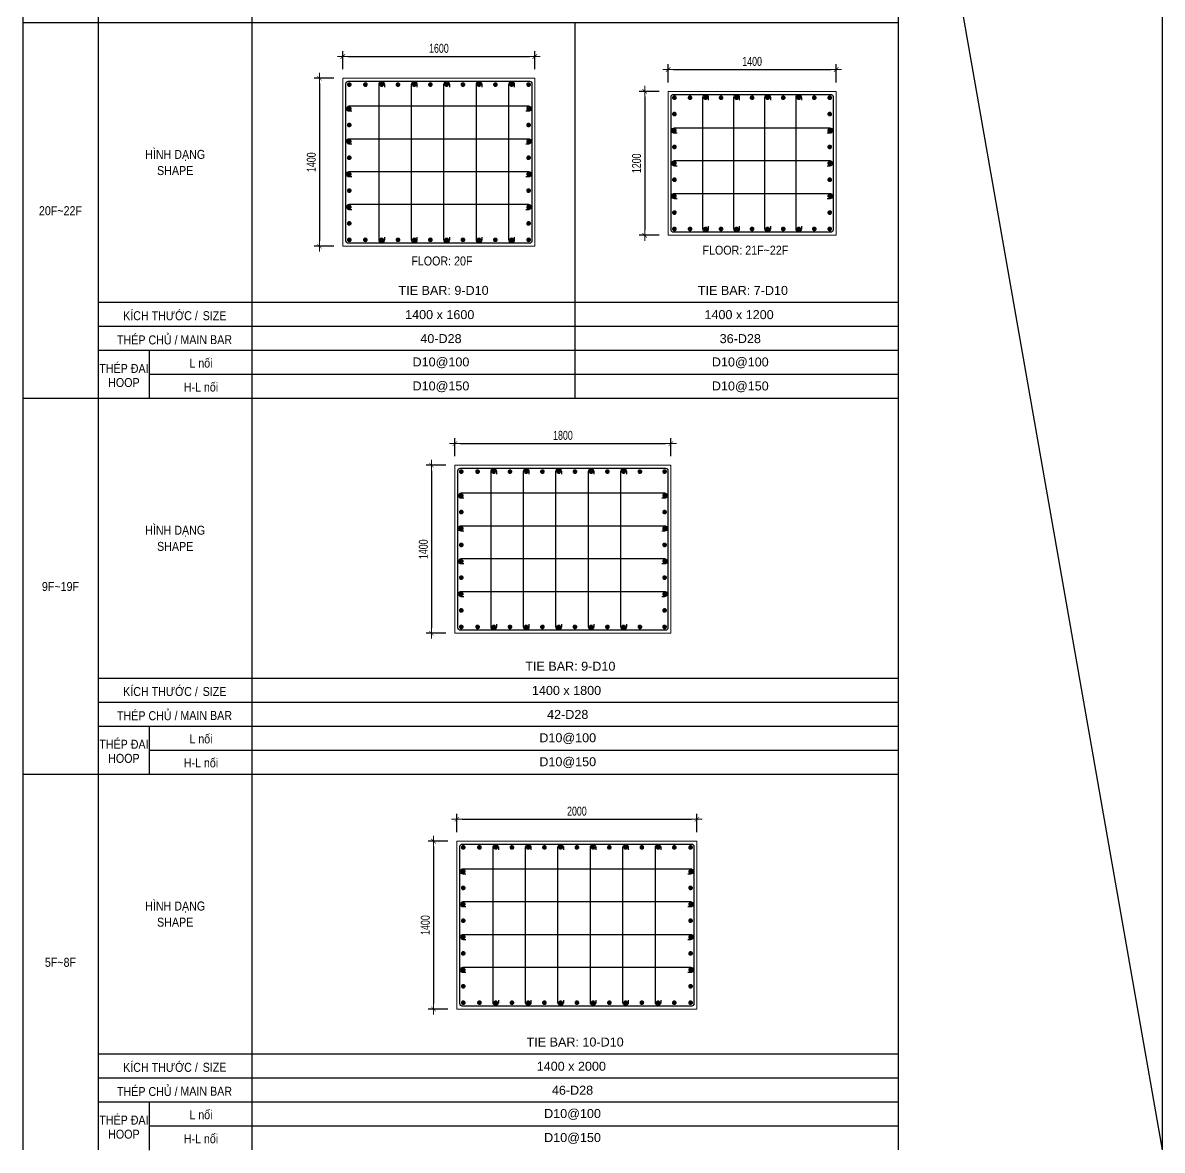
# Model space of a CAD drawing. Header units: millimetres. Extents: x 415878 to 795945, y 85573 to 378758.
# Drawn here: x 585955 to 595450, y 96884 to 106282 of the extents above; entities that cross this region are included whole.
import ezdxf
from ezdxf.enums import TextEntityAlignment as Align

# ---------------------------------------------------------------- set-up
doc = ezdxf.new("R2010")
doc.units = ezdxf.units.MM
doc.layers.get('Defpoints').update_dxf_attribs({"color": 151, "lineweight": 9})
doc.layers.add('2', color=2, linetype='Continuous')
doc.layers.add('TIT1', color=3, linetype='Continuous')
for name, color, linetype, lineweight in [('NDC_S_CONTINUOUS', 3, 'Continuous', 20), ('NDC_S_DIM', 1, 'Continuous', 15), ('NDC_S_REBAR', 4, 'Continuous', 35), ('NDC_S_VN TEXT', 7, 'Continuous', 20)]:
    doc.layers.add(name, color=color, linetype=linetype, lineweight=lineweight)
doc.styles.add('NDC_ARIAL', font='arial.ttf', dxfattribs={"width": 0.85})
doc.styles.add('NDC_DIM', font='', dxfattribs={"width": 0.75})
doc.styles.get('NDC_DIM').set_extended_font_data('Dotum')
doc.dimstyles.new('NDC_dim_30', dxfattribs={"dimscale": 30, "dimtxt": 2.5, "dimasz": 1.5, "dimexe": 1.5, "dimexo": 2.5, "dimgap": 1, "dimtad": 1, "dimdec": 0, "dimzin": 0, "dimdsep": 46, "dimtxsty": 'NDC_DIM', "dimblk": 'DIMMARK', "dimcen": 0.09, "dimdle": 1.2, "dimclrd": 1, "dimclre": 1, "dimclrt": 3, "dimadec": 0, "dimazin": 0, "dimtfac": 1, "dimtdec": 0, "dimtix": 1, "dimtofl": 0, "dimtmove": 0, "dimatfit": 3, "dimfxl": 8, "dimfxlon": 1, "dimtolj": 1, "dimtzin": 0, "dimarcsym": 0})

# ---------------------------------------------------------------- blocks, each defined once
blk = doc.blocks.new('DIMMARK')
at = {"layer": 'NDC_S_DIM', "color": 1}
blk.add_line((-1.5, 0), (1, 0), dxfattribs=at)
at = {"layer": 'NDC_S_DIM', "color": 2, "const_width": 0.1}
blk.add_lwpolyline([(-0.42, -0.42), (0.42, 0.42)], dxfattribs=at)
blk = doc.blocks.new('*D1042')
at = {"layer": 'Defpoints', "color": 0, "ltscale": 40, "transparency": 16777216}
for p in [(591572.4, 99642.4), (589572.4, 99460.9), (591572.4, 99460.9)]:
    blk.add_point(p, dxfattribs=at)
at = {"layer": 'NDC_S_DIM', "color": 1, "lineweight": -2, "ltscale": 40, "transparency": 16777216}
for p, q in [((589572.4, 99535.9), (589572.4, 99687.4)), ((589617.4, 99642.4), (591527.4, 99642.4)), ((591572.4, 99535.9), (591572.4, 99687.4))]:
    blk.add_line(p, q, dxfattribs=at)
at = {"layer": 'NDC_S_DIM', "color": 1, "lineweight": -2, "ltscale": 40, "transparency": 16777216, "xscale": 45, "yscale": 45, "zscale": 45, "rotation": 180}
blk.add_blockref('DIMMARK', (589572.4, 99642.4), dxfattribs=at)
at = {"layer": 'NDC_S_DIM', "color": 1, "lineweight": -2, "ltscale": 40, "transparency": 16777216, "xscale": 45, "yscale": 45, "zscale": 45}
blk.add_blockref('DIMMARK', (591572.4, 99642.4), dxfattribs=at)
at = {"layer": 'NDC_S_DIM', "color": 3, "ltscale": 40, "transparency": 16777216, "insert": (590572.4, 99710), "char_height": 75, "attachment_point": 5, "style": 'NDC_DIM'}
blk.add_mtext('\\A1;2000', dxfattribs=at)
blk = doc.blocks.new('*D1043')
at = {"layer": 'Defpoints', "color": 0, "ltscale": 40, "transparency": 16777216}
for p in [(589572.4, 99460.9), (589377, 98060.9), (589572.4, 98060.9)]:
    blk.add_point(p, dxfattribs=at)
at = {"layer": 'NDC_S_DIM', "color": 1, "lineweight": -2, "ltscale": 40, "transparency": 16777216}
for p, q in [((589497.4, 99460.9), (589332, 99460.9)), ((589377, 99415.9), (589377, 98105.9)), ((589497.4, 98060.9), (589332, 98060.9))]:
    blk.add_line(p, q, dxfattribs=at)
at = {"layer": 'NDC_S_DIM', "color": 1, "lineweight": -2, "ltscale": 40, "transparency": 16777216, "xscale": 45, "yscale": 45, "zscale": 45}
for p, rotation in [((589377, 99460.9), 90), ((589377, 98060.9), 270)]:
    blk.add_blockref('DIMMARK', p, dxfattribs=dict(at, rotation=rotation))
at = {"layer": 'NDC_S_DIM', "color": 3, "ltscale": 40, "transparency": 16777216, "insert": (589309.5, 98760.9), "char_height": 75, "attachment_point": 5, "rotation": 90, "style": 'NDC_DIM'}
blk.add_mtext('\\A1;1400', dxfattribs=at)
blk = doc.blocks.new('kata_block_THEP')
at = {"layer": 'NDC_S_REBAR', "color": 0}
for p, q in [((-0.5, 0), (0.5, 0)), ((-0.35, 0.35), (0.35, -0.35)), ((0.35, 0.35), (-0.35, -0.35)), ((0, 0.5), (0, -0.5))]:
    blk.add_line(p, q, dxfattribs=at)
at = {"layer": 'NDC_S_REBAR', "color": 0, "const_width": 0.0833}
blk.add_lwpolyline([(-0.5, 0, 1), (0.5, 0, 1), (-0.5, 0, 1)], format="xyb", dxfattribs=at)
blk = doc.blocks.new('*D1046')
at = {"layer": 'Defpoints', "color": 0, "ltscale": 40, "transparency": 16777216}
for p in [(591356, 102775.1), (589556, 102593.6), (591356, 102593.6)]:
    blk.add_point(p, dxfattribs=at)
at = {"layer": 'NDC_S_DIM', "color": 1, "lineweight": -2, "ltscale": 40, "transparency": 16777216}
for p, q in [((589556, 102668.6), (589556, 102820.1)), ((589601, 102775.1), (591311, 102775.1)), ((591356, 102668.6), (591356, 102820.1))]:
    blk.add_line(p, q, dxfattribs=at)
at = {"layer": 'NDC_S_DIM', "color": 1, "lineweight": -2, "ltscale": 40, "transparency": 16777216, "xscale": 45, "yscale": 45, "zscale": 45, "rotation": 180}
blk.add_blockref('DIMMARK', (589556, 102775.1), dxfattribs=at)
at = {"layer": 'NDC_S_DIM', "color": 1, "lineweight": -2, "ltscale": 40, "transparency": 16777216, "xscale": 45, "yscale": 45, "zscale": 45}
blk.add_blockref('DIMMARK', (591356, 102775.1), dxfattribs=at)
at = {"layer": 'NDC_S_DIM', "color": 3, "ltscale": 40, "transparency": 16777216, "insert": (590456, 102842.7), "char_height": 75, "attachment_point": 5, "style": 'NDC_DIM'}
blk.add_mtext('\\A1;1800', dxfattribs=at)
blk = doc.blocks.new('*D1047')
at = {"layer": 'Defpoints', "color": 0, "ltscale": 40, "transparency": 16777216}
for p in [(589556, 102593.6), (589360.6, 101193.6), (589556, 101193.6)]:
    blk.add_point(p, dxfattribs=at)
at = {"layer": 'NDC_S_DIM', "color": 1, "lineweight": -2, "ltscale": 40, "transparency": 16777216}
for p, q in [((589481, 102593.6), (589315.6, 102593.6)), ((589360.6, 102548.6), (589360.6, 101238.6)), ((589481, 101193.6), (589315.6, 101193.6))]:
    blk.add_line(p, q, dxfattribs=at)
at = {"layer": 'NDC_S_DIM', "color": 1, "lineweight": -2, "ltscale": 40, "transparency": 16777216, "xscale": 45, "yscale": 45, "zscale": 45}
for p, rotation in [((589360.6, 102593.6), 90), ((589360.6, 101193.6), 270)]:
    blk.add_blockref('DIMMARK', p, dxfattribs=dict(at, rotation=rotation))
at = {"layer": 'NDC_S_DIM', "color": 3, "ltscale": 40, "transparency": 16777216, "insert": (589293.1, 101893.6), "char_height": 75, "attachment_point": 5, "rotation": 90, "style": 'NDC_DIM'}
blk.add_mtext('\\A1;1400', dxfattribs=at)
blk = doc.blocks.new('*D1050')
at = {"layer": 'Defpoints', "color": 0, "ltscale": 40, "transparency": 16777216}
for p in [(590222.4, 106001.5), (588622.4, 105819.9), (590222.4, 105819.9)]:
    blk.add_point(p, dxfattribs=at)
at = {"layer": 'NDC_S_DIM', "color": 1, "lineweight": -2, "ltscale": 40, "transparency": 16777216}
for p, q in [((588622.4, 105894.9), (588622.4, 106046.5)), ((588667.4, 106001.5), (590177.4, 106001.5)), ((590222.4, 105894.9), (590222.4, 106046.5))]:
    blk.add_line(p, q, dxfattribs=at)
at = {"layer": 'NDC_S_DIM', "color": 1, "lineweight": -2, "ltscale": 40, "transparency": 16777216, "xscale": 45, "yscale": 45, "zscale": 45, "rotation": 180}
blk.add_blockref('DIMMARK', (588622.4, 106001.5), dxfattribs=at)
at = {"layer": 'NDC_S_DIM', "color": 1, "lineweight": -2, "ltscale": 40, "transparency": 16777216, "xscale": 45, "yscale": 45, "zscale": 45}
blk.add_blockref('DIMMARK', (590222.4, 106001.5), dxfattribs=at)
at = {"layer": 'NDC_S_DIM', "color": 3, "ltscale": 40, "transparency": 16777216, "insert": (589422.4, 106069), "char_height": 75, "attachment_point": 5, "style": 'NDC_DIM'}
blk.add_mtext('\\A1;1600', dxfattribs=at)
blk = doc.blocks.new('*D1051')
at = {"layer": 'Defpoints', "color": 0, "ltscale": 40, "transparency": 16777216}
for p in [(588622.4, 105819.9), (588427, 104419.9), (588622.4, 104419.9)]:
    blk.add_point(p, dxfattribs=at)
at = {"layer": 'NDC_S_DIM', "color": 1, "lineweight": -2, "ltscale": 40, "transparency": 16777216}
for p, q in [((588547.4, 105819.9), (588382, 105819.9)), ((588427, 105774.9), (588427, 104464.9)), ((588547.4, 104419.9), (588382, 104419.9))]:
    blk.add_line(p, q, dxfattribs=at)
at = {"layer": 'NDC_S_DIM', "color": 1, "lineweight": -2, "ltscale": 40, "transparency": 16777216, "xscale": 45, "yscale": 45, "zscale": 45}
for p, rotation in [((588427, 105819.9), 90), ((588427, 104419.9), 270)]:
    blk.add_blockref('DIMMARK', p, dxfattribs=dict(at, rotation=rotation))
at = {"layer": 'NDC_S_DIM', "color": 3, "ltscale": 40, "transparency": 16777216, "insert": (588359.5, 105119.9), "char_height": 75, "attachment_point": 5, "rotation": 90, "style": 'NDC_DIM'}
blk.add_mtext('\\A1;1400', dxfattribs=at)
blk = doc.blocks.new('*D1062')
at = {"layer": 'Defpoints', "color": 0, "ltscale": 40, "transparency": 16777216}
for p in [(592732.5, 105892.2), (591332.5, 105710.7), (592732.5, 105710.7)]:
    blk.add_point(p, dxfattribs=at)
at = {"layer": 'NDC_S_DIM', "color": 1, "lineweight": -2, "ltscale": 40, "transparency": 16777216}
for p, q in [((591332.5, 105785.7), (591332.5, 105937.2)), ((591377.5, 105892.2), (592687.5, 105892.2)), ((592732.5, 105785.7), (592732.5, 105937.2))]:
    blk.add_line(p, q, dxfattribs=at)
at = {"layer": 'NDC_S_DIM', "color": 1, "lineweight": -2, "ltscale": 40, "transparency": 16777216, "xscale": 45, "yscale": 45, "zscale": 45, "rotation": 180}
blk.add_blockref('DIMMARK', (591332.5, 105892.2), dxfattribs=at)
at = {"layer": 'NDC_S_DIM', "color": 1, "lineweight": -2, "ltscale": 40, "transparency": 16777216, "xscale": 45, "yscale": 45, "zscale": 45}
blk.add_blockref('DIMMARK', (592732.5, 105892.2), dxfattribs=at)
at = {"layer": 'NDC_S_DIM', "color": 3, "ltscale": 40, "transparency": 16777216, "insert": (592032.5, 105959.8), "char_height": 75, "attachment_point": 5, "style": 'NDC_DIM'}
blk.add_mtext('\\A1;1400', dxfattribs=at)
blk = doc.blocks.new('*D1063')
at = {"layer": 'Defpoints', "color": 0, "ltscale": 40, "transparency": 16777216}
for p in [(591332.5, 105710.7), (591137.1, 104510.7), (591332.5, 104510.7)]:
    blk.add_point(p, dxfattribs=at)
at = {"layer": 'NDC_S_DIM', "color": 1, "lineweight": -2, "ltscale": 40, "transparency": 16777216}
for p, q in [((591257.5, 105710.7), (591092.1, 105710.7)), ((591137.1, 105665.7), (591137.1, 104555.7)), ((591257.5, 104510.7), (591092.1, 104510.7))]:
    blk.add_line(p, q, dxfattribs=at)
at = {"layer": 'NDC_S_DIM', "color": 1, "lineweight": -2, "ltscale": 40, "transparency": 16777216, "xscale": 45, "yscale": 45, "zscale": 45}
for p, rotation in [((591137.1, 105710.7), 90), ((591137.1, 104510.7), 270)]:
    blk.add_blockref('DIMMARK', p, dxfattribs=dict(at, rotation=rotation))
at = {"layer": 'NDC_S_DIM', "color": 3, "ltscale": 40, "transparency": 16777216, "insert": (591069.6, 105110.7), "char_height": 75, "attachment_point": 5, "rotation": 90, "style": 'NDC_DIM'}
blk.add_mtext('\\A1;1200', dxfattribs=at)

msp = doc.modelspace()

# ---------------------------------------------------------------- linework, layer by layer
at = {"layer": '2', "lineweight": -2, "ltscale": 1000}
for points in [[(590197.4, 105774.9), (590197.4, 104464.9, -0.414214), (590177.4, 104444.9), (588667.4, 104444.9, -0.414214), (588647.4, 104464.9), (588647.4, 105774.9, -0.414214), (588667.4, 105794.9), (590177.4, 105794.9, -0.414214)], [(592707.5, 105665.7), (592707.5, 104555.7, -0.414214), (592687.5, 104535.7), (591377.5, 104535.7, -0.414214), (591357.5, 104555.7), (591357.5, 105665.7, -0.414214), (591377.5, 105685.7), (592687.5, 105685.7, -0.414214)], [(591331, 102548.6), (591331, 101238.6, -0.414214), (591311, 101218.6), (589601, 101218.6, -0.414214), (589581, 101238.6), (589581, 102548.6, -0.414214), (589601, 102568.6), (591311, 102568.6, -0.414214)], [(591547.4, 99415.9), (591547.4, 98105.9, -0.414214), (591527.4, 98085.9), (589617.4, 98085.9, -0.414214), (589597.4, 98105.9), (589597.4, 99415.9, -0.414214), (589617.4, 99435.9), (591527.4, 99435.9, -0.414214)]]:
    msp.add_lwpolyline(points, format="xyb", close=True, dxfattribs=at)
at = {"layer": '2'}
for points in [[(588968.5, 104495), (588968.5, 104472.9, -1), (588923.5, 104472.9), (588923.5, 105768.4, -1), (588968.5, 105768.4), (588968.5, 105746.2)], [(589239.1, 104495), (589239.1, 104472.9, -1), (589194, 104472.9), (589194, 105768.4, -1), (589239.1, 105768.4), (589239.1, 105746.2)], [(589509.6, 104495), (589509.6, 104472.9, -1), (589464.6, 104472.9), (589464.6, 105768.4, -1), (589509.6, 105768.4), (589509.6, 105746.2)], [(589780.2, 104495), (589780.2, 104472.9, -1), (589735.2, 104472.9), (589735.2, 105768.4, -1), (589780.2, 105768.4), (589780.2, 105746.2)], [(590050.8, 104495), (590050.8, 104472.9, -1), (590005.7, 104472.9), (590005.7, 105768.4, -1), (590050.8, 105768.4), (590050.8, 105746.2)], [(591666.8, 104585.8), (591666.8, 104563.7, -1), (591621.8, 104563.7), (591621.8, 105659.1, -1), (591666.8, 105659.1), (591666.8, 105637)], [(591925.6, 104585.8), (591925.6, 104563.7, -1), (591880.6, 104563.7), (591880.6, 105659.1, -1), (591925.6, 105659.1), (591925.6, 105637)], [(592184.4, 104585.8), (592184.4, 104563.7, -1), (592139.4, 104563.7), (592139.4, 105659.1, -1), (592184.4, 105659.1), (592184.4, 105637)], [(592443.2, 104585.8), (592443.2, 104563.7, -1), (592398.2, 104563.7), (592398.2, 105659.1, -1), (592443.2, 105659.1), (592443.2, 105637)], [(588697.5, 105544.4), (588675.4, 105544.4, -1), (588675.4, 105589.4), (590169.4, 105589.4, -1), (590169.4, 105544.4), (590147.3, 105544.4)], [(591407.6, 105361.6), (591385.5, 105361.6, -1), (591385.5, 105406.7), (592679.5, 105406.7, -1), (592679.5, 105361.6), (592657.3, 105361.6)], [(588697.5, 105270.9), (588675.4, 105270.9, -1), (588675.4, 105315.9), (590169.4, 105315.9, -1), (590169.4, 105270.9), (590147.3, 105270.9)], [(591407.6, 105088.1), (591385.5, 105088.1, -1), (591385.5, 105133.2), (592679.5, 105133.2, -1), (592679.5, 105088.1), (592657.3, 105088.1)], [(588697.5, 104997.4), (588675.4, 104997.4, -1), (588675.4, 105042.4), (590169.4, 105042.4, -1), (590169.4, 104997.4), (590147.3, 104997.4)], [(591407.6, 104814.6), (591385.5, 104814.6, -1), (591385.5, 104859.7), (592679.5, 104859.7, -1), (592679.5, 104814.6), (592657.3, 104814.6)], [(588697.5, 104723.9), (588675.4, 104723.9, -1), (588675.4, 104768.9), (590169.4, 104768.9, -1), (590169.4, 104723.9), (590147.3, 104723.9)], [(589902.1, 101268.7), (589902.1, 101246.6, -1), (589857.1, 101246.6), (589857.1, 102542, -1), (589902.1, 102542), (589902.1, 102519.9)], [(590172.6, 101268.7), (590172.6, 101246.6, -1), (590127.6, 101246.6), (590127.6, 102542, -1), (590172.6, 102542), (590172.6, 102519.9)], [(590443.2, 101268.7), (590443.2, 101246.6, -1), (590398.2, 101246.6), (590398.2, 102542, -1), (590443.2, 102542), (590443.2, 102519.9)], [(590713.8, 101268.7), (590713.8, 101246.6, -1), (590668.8, 101246.6), (590668.8, 102542, -1), (590713.8, 102542), (590713.8, 102519.9)], [(590984.4, 101268.7), (590984.4, 101246.6, -1), (590939.3, 101246.6), (590939.3, 102542, -1), (590984.4, 102542), (590984.4, 102519.9)], [(589631.1, 102318.1), (589609, 102318.1, -1), (589609, 102363.1), (591303, 102363.1, -1), (591303, 102318.1), (591280.9, 102318.1)], [(589631.1, 102044.6), (589609, 102044.6, -1), (589609, 102089.6), (591303, 102089.6, -1), (591303, 102044.6), (591280.9, 102044.6)], [(589631.1, 101771.1), (589609, 101771.1, -1), (589609, 101816.1), (591303, 101816.1, -1), (591303, 101771.1), (591280.9, 101771.1)], [(589631.1, 101497.6), (589609, 101497.6, -1), (589609, 101542.6), (591303, 101542.6, -1), (591303, 101497.6), (591280.9, 101497.6)], [(589918.4, 98136), (589918.4, 98113.9, -1), (589873.4, 98113.9), (589873.4, 99409.3, -1), (589918.4, 99409.3), (589918.4, 99387.2)], [(590189, 98136), (590189, 98113.9, -1), (590144, 98113.9), (590144, 99409.3, -1), (590189, 99409.3), (590189, 99387.2)], [(590459.6, 98136), (590459.6, 98113.9, -1), (590414.6, 98113.9), (590414.6, 99409.3, -1), (590459.6, 99409.3), (590459.6, 99387.2)], [(590730.2, 98136), (590730.2, 98113.9, -1), (590685.1, 98113.9), (590685.1, 99409.3, -1), (590730.2, 99409.3), (590730.2, 99387.2)], [(591000.7, 98136), (591000.7, 98113.9, -1), (590955.7, 98113.9), (590955.7, 99409.3, -1), (591000.7, 99409.3), (591000.7, 99387.2)], [(591271.3, 98136), (591271.3, 98113.9, -1), (591226.3, 98113.9), (591226.3, 99409.3, -1), (591271.3, 99409.3), (591271.3, 99387.2)], [(589647.5, 99185.4), (589625.4, 99185.4, -1), (589625.4, 99230.4), (591519.4, 99230.4, -1), (591519.4, 99185.4), (591497.2, 99185.4)], [(589647.5, 98911.9), (589625.4, 98911.9, -1), (589625.4, 98956.9), (591519.4, 98956.9, -1), (591519.4, 98911.9), (591497.2, 98911.9)], [(589647.5, 98638.4), (589625.4, 98638.4, -1), (589625.4, 98683.4), (591519.4, 98683.4, -1), (591519.4, 98638.4), (591497.2, 98638.4)], [(589647.5, 98364.9), (589625.4, 98364.9, -1), (589625.4, 98409.9), (591519.4, 98409.9, -1), (591519.4, 98364.9), (591497.2, 98364.9)]]:
    msp.add_lwpolyline(points, format="xyb", dxfattribs=at)
at = {"layer": 'NDC_S_CONTINUOUS', "ltscale": 70}
for points in [[(590222.4, 105819.9), (590222.4, 104419.9), (588622.4, 104419.9), (588622.4, 105819.9), (590222.4, 105819.9)], [(592732.5, 105710.7), (592732.5, 104510.7), (591332.5, 104510.7), (591332.5, 105710.7), (592732.5, 105710.7)], [(591356, 102593.6), (591356, 101193.6), (589556, 101193.6), (589556, 102593.6), (591356, 102593.6)], [(591572.4, 99460.9), (591572.4, 98060.9), (589572.4, 98060.9), (589572.4, 99460.9), (591572.4, 99460.9)]]:
    msp.add_lwpolyline(points, dxfattribs=at)
at = {"layer": 'TIT1'}
for p, q in [((585955.1, 112787.6), (585955.1, 96887.6)), ((586583, 112787.6), (586583, 96887.6)), ((587866.9, 96887.6), (587866.9, 112787.6)), ((593249.6, 112787.6), (593249.6, 96887.6)), ((595449.6, 112787.6), (595449.6, 96887.6)), ((593249.6, 106282.2), (585955.1, 106282.2)), ((593249.6, 103149.5), (585955.1, 103149.5)), ((593249.6, 100016.8), (585955.1, 100016.8))]:
    msp.add_line(p, q, dxfattribs=at)
at = {"layer": 'TIT1', "color": 8}
for p, q in [((593249.6, 109414.9), (595449.6, 96887.6)), ((590558.3, 103149.5), (590558.3, 106282.2)), ((593249.6, 103949.5), (586583, 103949.5)), ((593249.6, 103749.5), (586583, 103749.5)), ((593249.6, 103549.5), (586583, 103549.5)), ((587012.2, 103149.5), (587012.2, 103549.5)), ((593249.6, 103349.5), (587012.2, 103349.5)), ((593249.6, 100816.8), (586583, 100816.8)), ((593249.6, 100616.8), (586583, 100616.8)), ((593249.6, 100416.8), (586583, 100416.8)), ((587012.2, 100016.8), (587012.2, 100416.8)), ((593249.6, 100216.8), (587012.2, 100216.8)), ((593249.6, 97684.1), (586583, 97684.1)), ((593249.6, 97484.1), (586583, 97484.1)), ((593249.6, 97284.1), (586583, 97284.1)), ((587012.2, 96884.1), (587012.2, 97284.1)), ((593249.6, 97084.1), (587012.2, 97084.1))]:
    msp.add_line(p, q, dxfattribs=at)

# ---------------------------------------------------------------- block references
at = {"layer": '2', "yscale": 36, "zscale": 36}
for p, xscale, rotation in [((588675.4, 105766.9), -36, 90), ((588810.7, 105766.9), -36, 90), ((588946, 105766.9), -36, 90), ((589081.3, 105766.9), -36, 90), ((589216.5, 105766.9), -36, 90), ((589351.8, 105766.9), -36, 90), ((589487.1, 105766.9), -36, 90), ((589622.4, 105766.9), -36, 90), ((589757.7, 105766.9), -36, 90), ((589893, 105766.9), -36, 90), ((590028.3, 105766.9), -36, 90), ((590169.4, 105766.9), 36, 270), ((591385.5, 105657.7), -36, 90), ((591514.9, 105657.7), -36, 90), ((591644.3, 105657.7), -36, 90), ((591773.7, 105657.7), -36, 90), ((591903.1, 105657.7), -36, 90), ((592032.5, 105657.7), -36, 90), ((592161.9, 105657.7), -36, 90), ((592291.3, 105657.7), -36, 90), ((592420.7, 105657.7), -36, 90), ((592550.1, 105657.7), -36, 90), ((592679.5, 105657.7), 36, 270), ((588675.4, 105566.9), -36, 90), ((590169.4, 105566.9), 36, 270), ((591385.5, 105520.9), -36, 90), ((592679.5, 105520.9), 36, 270), ((588675.4, 105430.1), -36, 90), ((590169.4, 105430.1), 36, 270), ((591385.5, 105384.2), -36, 90), ((592679.5, 105384.2), 36, 270), ((588675.4, 105293.4), -36, 90), ((590169.4, 105293.4), 36, 270), ((591385.5, 105247.4), -36, 90), ((592679.5, 105247.4), 36, 270), ((588675.4, 105156.6), -36, 90), ((590169.4, 105156.6), 36, 270), ((591385.5, 105110.7), -36, 90), ((592679.5, 105110.7), 36, 270), ((588675.4, 105019.9), -36, 90), ((590169.4, 105019.9), 36, 270), ((591385.5, 104973.9), -36, 90), ((592679.5, 104973.9), 36, 270), ((588675.4, 104883.1), -36, 90), ((590169.4, 104883.1), 36, 270), ((591385.5, 104837.2), -36, 90), ((592679.5, 104837.2), 36, 270), ((588675.4, 104746.4), -36, 90), ((590169.4, 104746.4), 36, 270), ((591385.5, 104700.4), -36, 90), ((592679.5, 104700.4), 36, 270), ((588675.4, 104609.6), -36, 90), ((590169.4, 104609.6), 36, 270), ((591385.5, 104563.7), 36, 90), ((591514.9, 104563.7), 36, 90), ((591644.3, 104563.7), 36, 90), ((591773.7, 104563.7), 36, 90), ((591903.1, 104563.7), 36, 90), ((592032.5, 104563.7), 36, 90), ((592161.9, 104563.7), 36, 90), ((592291.3, 104563.7), 36, 90), ((592420.7, 104563.7), 36, 90), ((592550.1, 104563.7), 36, 90), ((592679.5, 104563.7), -36, 270), ((588675.4, 104472.9), 36, 90), ((588810.7, 104472.9), 36, 90), ((588946, 104472.9), 36, 90), ((589081.3, 104472.9), 36, 90), ((589216.5, 104472.9), 36, 90), ((589351.8, 104472.9), 36, 90), ((589487.1, 104472.9), 36, 90), ((589622.4, 104472.9), 36, 90), ((589757.7, 104472.9), 36, 90), ((589893, 104472.9), 36, 90), ((590028.3, 104472.9), 36, 90), ((590169.4, 104472.9), -36, 270), ((589609, 102540.6), -36, 90), ((589744.3, 102540.6), -36, 90), ((589879.6, 102540.6), -36, 90), ((590014.8, 102540.6), -36, 90), ((590150.1, 102540.6), -36, 90), ((590285.4, 102540.6), -36, 90), ((590420.7, 102540.6), -36, 90), ((590556, 102540.6), -36, 90), ((590691.3, 102540.6), -36, 90), ((590826.6, 102540.6), -36, 90), ((590961.8, 102540.6), -36, 90), ((591097.1, 102540.6), -36, 90), ((591303, 102540.6), 36, 270), ((589609, 102340.6), -36, 90), ((591303, 102340.6), 36, 270), ((589609, 102203.8), -36, 90), ((591303, 102203.8), 36, 270), ((589609, 102067.1), -36, 90), ((591303, 102067.1), 36, 270), ((589609, 101930.3), -36, 90), ((591303, 101930.3), 36, 270), ((589609, 101793.6), -36, 90), ((591303, 101793.6), 36, 270), ((589609, 101656.8), -36, 90), ((591303, 101656.8), 36, 270), ((589609, 101520.1), -36, 90), ((591303, 101520.1), 36, 270), ((589609, 101383.3), -36, 90), ((591303, 101383.3), 36, 270), ((589609, 101246.6), 36, 90), ((589744.3, 101246.6), 36, 90), ((589879.6, 101246.6), 36, 90), ((590014.8, 101246.6), 36, 90), ((590150.1, 101246.6), 36, 90), ((590285.4, 101246.6), 36, 90), ((590420.7, 101246.6), 36, 90), ((590556, 101246.6), 36, 90), ((590691.3, 101246.6), 36, 90), ((590826.6, 101246.6), 36, 90), ((590961.8, 101246.6), 36, 90), ((591097.1, 101246.6), 36, 90), ((591303, 101246.6), -36, 270), ((589625.4, 99407.9), -36, 90), ((589760.7, 99407.9), -36, 90), ((589895.9, 99407.9), -36, 90), ((590031.2, 99407.9), -36, 90), ((590166.5, 99407.9), -36, 90), ((590301.8, 99407.9), -36, 90), ((590437.1, 99407.9), -36, 90), ((590572.4, 99407.9), -36, 90), ((590707.7, 99407.9), -36, 90), ((590842.9, 99407.9), -36, 90), ((590978.2, 99407.9), -36, 90), ((591113.5, 99407.9), -36, 90), ((591248.8, 99407.9), -36, 90), ((591384.1, 99407.9), -36, 90), ((591519.4, 99407.9), 36, 270), ((589625.4, 99207.9), -36, 90), ((591519.4, 99207.9), 36, 270), ((589625.4, 99071.1), -36, 90), ((591519.4, 99071.1), 36, 270), ((589625.4, 98934.4), -36, 90), ((591519.4, 98934.4), 36, 270), ((589625.4, 98797.6), -36, 90), ((591519.4, 98797.6), 36, 270), ((589625.4, 98660.9), -36, 90), ((591519.4, 98660.9), 36, 270), ((589625.4, 98524.1), -36, 90), ((591519.4, 98524.1), 36, 270), ((589625.4, 98387.4), -36, 90), ((591519.4, 98387.4), 36, 270), ((589625.4, 98250.6), -36, 90), ((591519.4, 98250.6), 36, 270), ((589625.4, 98113.9), 36, 90), ((589760.7, 98113.9), 36, 90), ((589895.9, 98113.9), 36, 90), ((590031.2, 98113.9), 36, 90), ((590166.5, 98113.9), 36, 90), ((590301.8, 98113.9), 36, 90), ((590437.1, 98113.9), 36, 90), ((590572.4, 98113.9), 36, 90), ((590707.7, 98113.9), 36, 90), ((590842.9, 98113.9), 36, 90), ((590978.2, 98113.9), 36, 90), ((591113.5, 98113.9), 36, 90), ((591248.8, 98113.9), 36, 90), ((591384.1, 98113.9), 36, 90), ((591519.4, 98113.9), -36, 270)]:
    msp.add_blockref('kata_block_THEP', p, dxfattribs=dict(at, xscale=xscale, rotation=rotation))

# ---------------------------------------------------------------- texts
at = {"layer": 'NDC_S_VN TEXT', "style": 'NDC_ARIAL', "width": 0.85}
for s, p in [('HÌNH DẠNG', (587225, 105186.5)), ('KÍCH THƯỚC /', (587102.6, 103849.5)), ('THÉP CHỦ /', (586992.5, 103649.5)), ('THÉP ĐAI', (586797.7, 103410.6)), ('HÌNH DẠNG', (587225, 102053.8)), ('KÍCH THƯỚC /', (587102.6, 100716.8)), ('THÉP CHỦ /', (586992.5, 100516.8)), ('THÉP ĐAI', (586797.7, 100277.9)), ('HÌNH DẠNG', (587225, 98921.1)), ('KÍCH THƯỚC /', (587102.6, 97584.1)), ('THÉP CHỦ /', (586992.5, 97384.1)), ('THÉP ĐAI', (586797.7, 97145.2))]:
    msp.add_text(s, height=75, dxfattribs=at).set_placement(p, align=Align.MIDDLE)
at = {"layer": 'TIT1', "style": 'NDC_ARIAL', "width": 0.85}
for s, p in [('SHAPE', (587225, 105050.3)), ('20F~22F', (586269, 104715.9)), ('FLOOR: 21F~22F', (591976.4, 104386.7)), ('FLOOR: 20F', (589447.5, 104296.6)), ('SIZE', (587553, 103840.7)), ('MAIN BAR', (587483.4, 103640.7)), ('L nối', (587439.6, 103449.5)), ('HOOP', (586797.7, 103283.3)), ('H-L nối', (587439.6, 103249.5)), ('SHAPE', (587225, 101917.6)), ('9F~19F', (586269, 101583.2)), ('SIZE', (587553, 100708)), ('MAIN BAR', (587483.4, 100508)), ('L nối', (587439.6, 100316.8)), ('HOOP', (586797.7, 100150.6)), ('H-L nối', (587439.6, 100116.8)), ('SHAPE', (587225, 98784.9)), ('5F~8F', (586269, 98450.5)), ('SIZE', (587553, 97575.3)), ('MAIN BAR', (587483.4, 97375.3)), ('L nối', (587439.6, 97184.1)), ('HOOP', (586797.7, 97017.9)), ('H-L nối', (587439.6, 96984.1))]:
    msp.add_text(s, height=75, dxfattribs=at).set_placement(p, align=Align.MIDDLE)
at = {"layer": 'TIT1', "style": 'NDC_ARIAL'}
for s, p in [('TIE BAR: 9-D10', (589461.4, 104051.5)), ('TIE BAR: 7-D10', (591955.7, 104051.2)), ('1400 x 1600', (589429.5, 103849.6)), ('1400 x 1200', (591923.8, 103849.3)), ('40-D28', (589439.6, 103649.6)), ('36-D28', (591933.9, 103649.3)), ('D10@100', (589439.6, 103449.6)), ('D10@100', (591933.9, 103449.3)), ('D10@150', (589439.6, 103249.6)), ('D10@150', (591933.9, 103249.3)), ('TIE BAR: 9-D10', (590517.7, 100918.8)), ('1400 x 1800', (590485.9, 100716.9)), ('42-D28', (590495.9, 100516.9)), ('D10@100', (590495.9, 100316.9)), ('D10@150', (590495.9, 100116.9)), ('TIE BAR: 10-D10', (590557.6, 97786.1)), ('1400 x 2000', (590525.8, 97584.2)), ('46-D28', (590535.9, 97384.2)), ('D10@100', (590535.9, 97184.2)), ('D10@150', (590535.9, 96984.2))]:
    msp.add_text(s, height=75, dxfattribs=at).set_placement(p, align=Align.MIDDLE)

# ---------------------------------------------------------------- dimensions: what is measured, and where the dimension line sits
at = {"layer": 'NDC_S_DIM', "ltscale": 40}
for base, p1, p2, picture, middle in [((590222.4, 106001.5), (588622.4, 105819.9), (590222.4, 105819.9), '*D1050', (589422.4, 106069)), ((592732.5, 105892.2), (591332.5, 105710.7), (592732.5, 105710.7), '*D1062', (592032.5, 105959.8)), ((591356, 102775.1), (589556, 102593.6), (591356, 102593.6), '*D1046', (590456, 102842.7)), ((591572.4, 99642.4), (589572.4, 99460.9), (591572.4, 99460.9), '*D1042', (590572.4, 99710))]:
    dim = msp.add_linear_dim(base=base, p1=p1, p2=p2, dimstyle='NDC_dim_30', dxfattribs=at)
    dim.commit()
    dim.dimension.update_dxf_attribs({"geometry": picture, "text_midpoint": middle})
for base, p1, p2, picture, middle in [((588427, 104419.9), (588622.4, 105819.9), (588622.4, 104419.9), '*D1051', (588359.5, 105119.9)), ((591137.1, 104510.7), (591332.5, 105710.7), (591332.5, 104510.7), '*D1063', (591069.6, 105110.7)), ((589360.6, 101193.6), (589556, 102593.6), (589556, 101193.6), '*D1047', (589293.1, 101893.6)), ((589377, 98060.9), (589572.4, 99460.9), (589572.4, 98060.9), '*D1043', (589309.5, 98760.9))]:
    dim = msp.add_linear_dim(base=base, p1=p1, p2=p2, angle=90, dimstyle='NDC_dim_30', dxfattribs=at)
    dim.commit()
    dim.dimension.update_dxf_attribs({"geometry": picture, "text_midpoint": middle})

doc.saveas('drawing.dxf')
